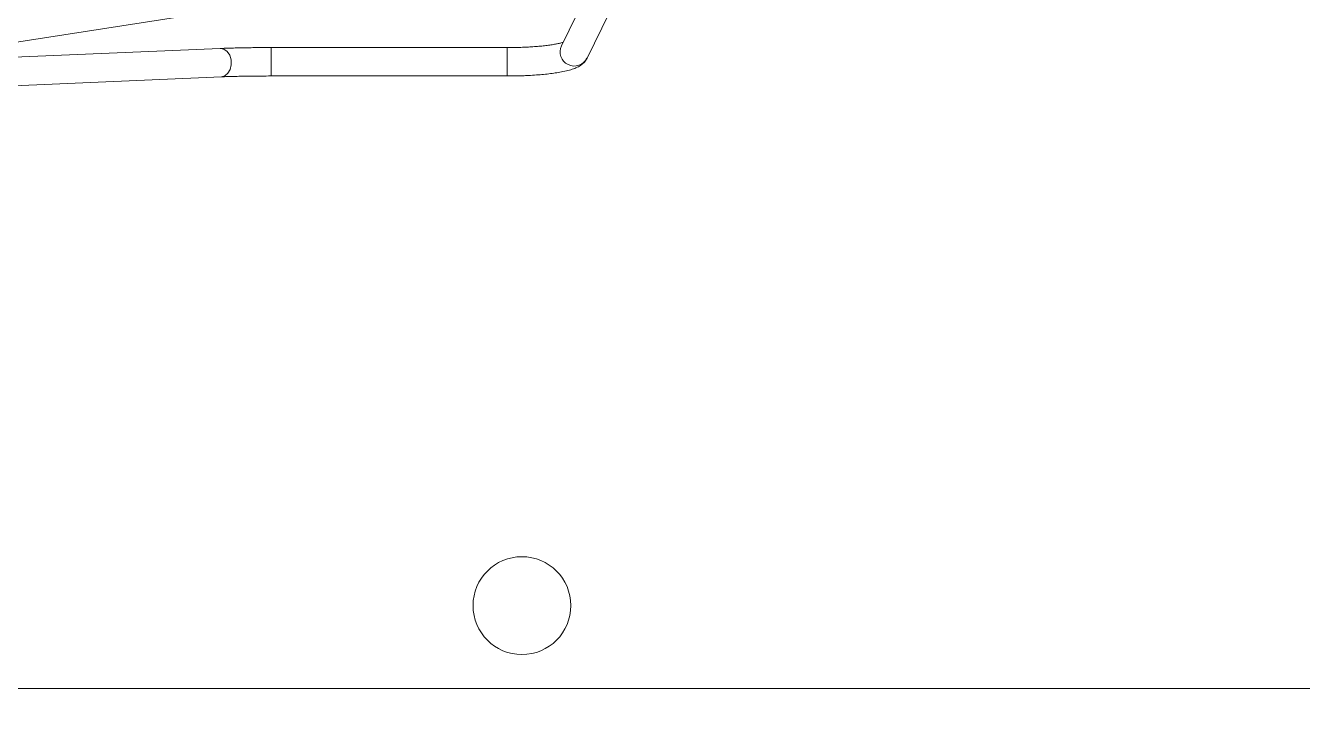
# Model space of a CAD drawing. Header units: millimetres. Extents: x 12325263 to 13848842, y -1463133 to 573208.
# Drawn here: x 12586100.9 to 12586386.1, y -827055.9 to -826901.5 of the extents above; entities that cross this region are included whole.
import ezdxf
from ezdxf.xclip import XClip

# ---------------------------------------------------------------- set-up
doc = ezdxf.new("R2010")
doc.units = ezdxf.units.MM
doc.header["$LTSCALE"] = 1000
doc.header["$XCLIPFRAME"] = 0
for name, color, linetype in [('fur202301', 252, 'Continuous'), ('WALL', 5, 'Continuous'), ('WALL-SHATCH', 8, 'Continuous'), ('建筑-楼板开洞', 251, 'Continuous')]:
    doc.layers.add(name, color=color, linetype=linetype)

# ---------------------------------------------------------------- blocks, each defined once
blk = doc.blocks.new('adgshg13-A$C7F010FC0')
at = {"layer": 'WALL-SHATCH'}
h = blk.add_hatch(color=256, dxfattribs=at)
h.dxf.hatch_style = 1
h.paths.add_polyline_path([(-60384.17, -16880.9), (-763.16, 197.48), (12587.62, -13153.3), (12587.62, -157996.02), (-162964.85, -188820.43), (-171262.38, -180522.9), (-171262.38, -31310.9), (-150707.19, -10755.71), (-131860.08, -7980.9), (-99162.38, -7980.9), (-99162.38, -4980.9), (-76620.43, -4980.9), (-70107.65, -16880.9)], flags=16)
h.paths.add_polyline_path([(-60091.23, -16380.9), (-646.88, 646.88), (12987.62, -12987.62), (12987.62, -158331.9), (-163100.58, -189250.38), (-171662.38, -180688.59), (-171662.38, -31145.21), (-150777.9, -10260.73), (-131896.69, -7480.9), (-99562.38, -7480.9), (-99562.38, -4580.9), (-76365.55, -4580.9), (-69907.51, -16380.9)])
blk = doc.blocks.new('A$C4C7A72D3')
at = {"layer": 'WALL', "color": 1}
blk.add_blockref('adgshg13-A$C7F010FC0', (210433.01, 205503.57), dxfattribs=at)
blk = doc.blocks.new('asdgag2019061912090910327')
at = {"lineweight": 0}
blk.add_line((57.5, -35.7), (57.5, -735), dxfattribs=at)
at = {"color": 1, "linetype": 'Continuous', "lineweight": 0}
for p, q in [((213.16, -363.53), (198.31, -370.76)), ((201.09, -376.47), (215.94, -369.24)), ((194.34, -388.57), (194.34, -441.35)), ((200.69, -388.57), (194.34, -388.57)), ((200.69, -441.35), (200.69, -388.57)), ((214.49, -417.3), (201.52, -500.63)), ((200.69, -441.35), (194.34, -441.35)), ((194.15, -452.45), (189.53, -560.68)), ((195.87, -560.95), (200.49, -452.72))]:
    blk.add_line(p, q, dxfattribs=at)
at = {"color": 1, "linetype": 'Continuous', "lineweight": 0, "flags": 128}
blk.add_lwpolyline([(200.49, -452.72), (200.49, -452.7), (200.33, -451.88), (199.8, -451.15), (198.97, -450.59), (197.95, -450.26), (196.85, -450.22), (195.8, -450.47), (194.94, -450.97), (194.37, -451.66), (194.15, -452.45)], dxfattribs=at)
at = {"lineweight": 0}
blk.add_circle((76.01, -385.3), 10.93, dxfattribs=at)
blk.add_circle((76.01, -385.3), 10.93, dxfattribs=at)
at = {"color": 1, "linetype": 'Continuous', "lineweight": 0}
blk.add_arc((199.73, -373.6), 3.18, 116.5665, 295.3797, dxfattribs=at)
for points, knots in [([(198.34, -370.78), (198.16, -370.87), (197.66, -371.1), (197.06, -371.7), (196.46, -372.53), (196.02, -373.49), (195.63, -374.69), (195.32, -376.01), (195.06, -377.46), (194.86, -378.91), (194.69, -380.43), (194.56, -382.07), (194.46, -383.65), (194.39, -385.12), (194.35, -386.71), (194.34, -387.86), (194.34, -388.57)], [0, 0, 0, 0, 0.031567, 0.084675, 0.147187, 0.236502, 0.323612, 0.421107, 0.501439, 0.576368, 0.651981, 0.725311, 0.802111, 0.858734, 0.912316, 1, 1, 1, 1]), ([(200.69, -388.57), (200.69, -387.85), (200.7, -386.83), (200.74, -385.37), (200.79, -384.17), (200.87, -382.81), (200.97, -381.48), (201.1, -380.22), (201.25, -379.06), (201.41, -378.04), (201.57, -377.19), (201.73, -376.53), (201.82, -376.23), (201.86, -376.1)], [0, 0, 0, 0, 0.136375, 0.190392, 0.279158, 0.369322, 0.463812, 0.559596, 0.655169, 0.749111, 0.84012, 0.926868, 1, 1, 1, 1]), ([(194.34, -441.35), (194.33, -442.08), (194.33, -443.1), (194.32, -444.59), (194.31, -445.82), (194.29, -447.22), (194.27, -448.6), (194.23, -449.93), (194.2, -451.16), (194.17, -451.99), (194.15, -452.38), (194.15, -452.44)], [0, 0, 0, 0, 0.1741175, 0.2443105, 0.3596025, 0.4770501, 0.6005046, 0.726136, 0.8521329, 0.9768681, 1, 1, 1, 1]), ([(200.49, -452.7), (200.5, -452.52), (200.52, -451.94), (200.56, -450.83), (200.6, -449.38), (200.63, -447.8), (200.66, -446.25), (200.67, -444.81), (200.68, -443.22), (200.68, -442.07), (200.69, -441.35)], [0, 0, 0, 0, 0.065155, 0.203485, 0.342469, 0.478497, 0.623578, 0.731008, 0.829665, 1, 1, 1, 1])]:
    blk.add_open_spline(points, degree=3, knots=knots, dxfattribs=at)
blk = doc.blocks.new('sdfgsdffhg')
at = {"layer": 'fur202301', "xscale": -1, "rotation": 270}
blk.add_blockref('asdgag2019061912090910327', (5513.17, 46949.68), dxfattribs=at)

msp = doc.modelspace()

# ---------------------------------------------------------------- block references
ref = msp.add_blockref('A$C4C7A72D3', (12385714.85, -906209.52), dxfattribs=dict(rotation=350.041249254255))
XClip(ref).set_block_clipping_path([(223442.8584877662, 85923.1187333744), (220542.7961432356, 85923.1422391906), (220542.8579492103, 89292.823275506), (211526.9150355905, 89292.8101311298), (210631.4331447985, 94392.8080583527), (206113.3685902953, 94392.8025418455), (206001.4315187763, 95030.3127344656), (204376.2826588508, 94744.9613686837), (203364.4570056833, 100506.9030052917), (197947.3947122637, 99555.7482674252), (192482.3428474721, 130679.4765393781), (190118.7804593667, 130264.4504016289), (191623.4071957469, 121695.6427078634), (177046.6486519482, 119136.2011700841), (175707.6223907359, 126760.8483765714), (173902.988371335, 128026.4039125028), (169528.3854461554, 127258.2903269802), (169070.0967394859, 129868.3614864857), (163308.2517458182, 128856.6693391807), (163766.52659606, 126246.6171700556), (159679.1795131005, 125528.9180921423), (170669.6888374612, 62935.797914044), (167222.1989369914, 62330.4650948944), (167939.7759490944, 58243.6808593175), (171386.9528796654, 58848.2912487988), (172857.0656793863, 50477.0032648193), (165962.5026008021, 49266.4230898353), (168037.7813034765, 37447.1796448426), (140649.9584970828, 32638.2390106404), (115387.9799239188, 28202.5781787895), (95598.7254695911, 140907.4332163476), (226939.476109907, 163968.8668500402), (240128.6952811591, 88852.8973128139)])

# ---------------------------------------------------------------- next in the draw order: hatches: boundary and pattern name
at = {"layer": '建筑-楼板开洞'}
h = msp.add_hatch(dxfattribs=at)
h.set_pattern_fill('DASH', color=256, scale=500)
h.set_pattern_definition([(0, (0, 0), (476.25, 476.25), [476.25, -476.25])])
h.paths.add_polyline_path([(12597696.74, -842386.79), (12590696.81, -842386.9), (12590697.07, -843986.79), (12595796.81, -843986.85), (12595797.07, -849736.85), (12588796.81, -849736.79), (12588796.81, -851936.79), (12564896.81, -851936.79), (12564896.81, -816186.79), (12568846.81, -816186.79), (12568846.81, -816040), (12568846.81, -807536.79), (12574696.83, -807536.8), (12574696.77, -810386.79), (12575896.81, -810386.79), (12579055.23, -810386.78), (12580496.91, -811828.21), (12580696.91, -819086.85), (12595696.92, -819086.72), (12595696.9, -812786.79), (12597696.66, -812786.79)])

# ---------------------------------------------------------------- next in the draw order: block references
msp.add_blockref('sdfgsdffhg', (12581083.9, -874056.8, 0))

doc.saveas('drawing.dxf')
